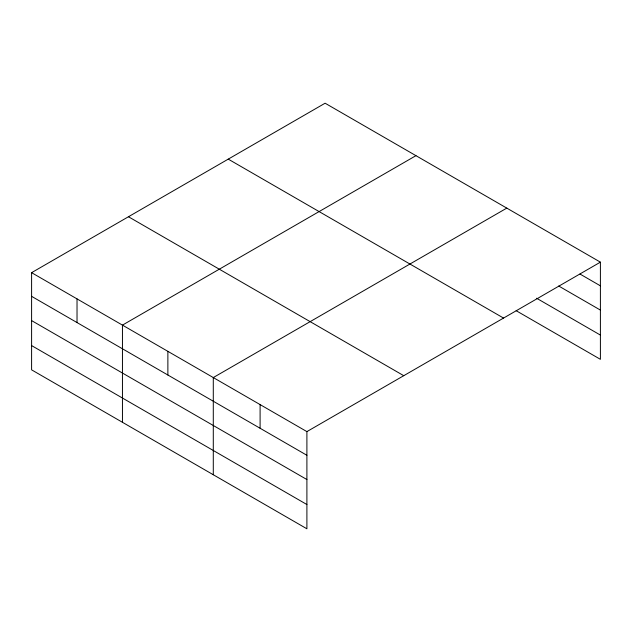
<?xml version="1.0" encoding="UTF-8"?>
<svg xmlns="http://www.w3.org/2000/svg" width="632" height="632" viewBox="0 0 632 632"><rect width="100%" height="100%" fill="white"/><g stroke="black" fill="none" stroke-linecap="round" stroke-linejoin="round"><path stroke-width="0.95" d="M31.6 272.668L306.899 431.609L306.899 528.787L31.6 369.846L31.6 272.668L325.101 103.214L600.4 262.154L600.4 359.332L516.162 310.699M415.951 155.662L122.45 325.117L122.45 422.294M506.801 208.11L213.292 377.565L213.292 474.751M306.899 431.609L600.4 262.154M579.979 274.035L600.4 285.83M558.704 286.012L600.4 310.083M536.584 298.233L600.4 335.079M228.247 159.13L503.546 318.07M128.454 216.744L403.753 375.685M31.6 296.337L306.899 455.277M31.6 320.598L306.899 479.538M31.6 345.586L306.899 504.534M260.1 404.583L260.1 428.259M167.875 351.337L167.875 375.013M77.025 298.889L77.025 322.565"/></g></svg>
